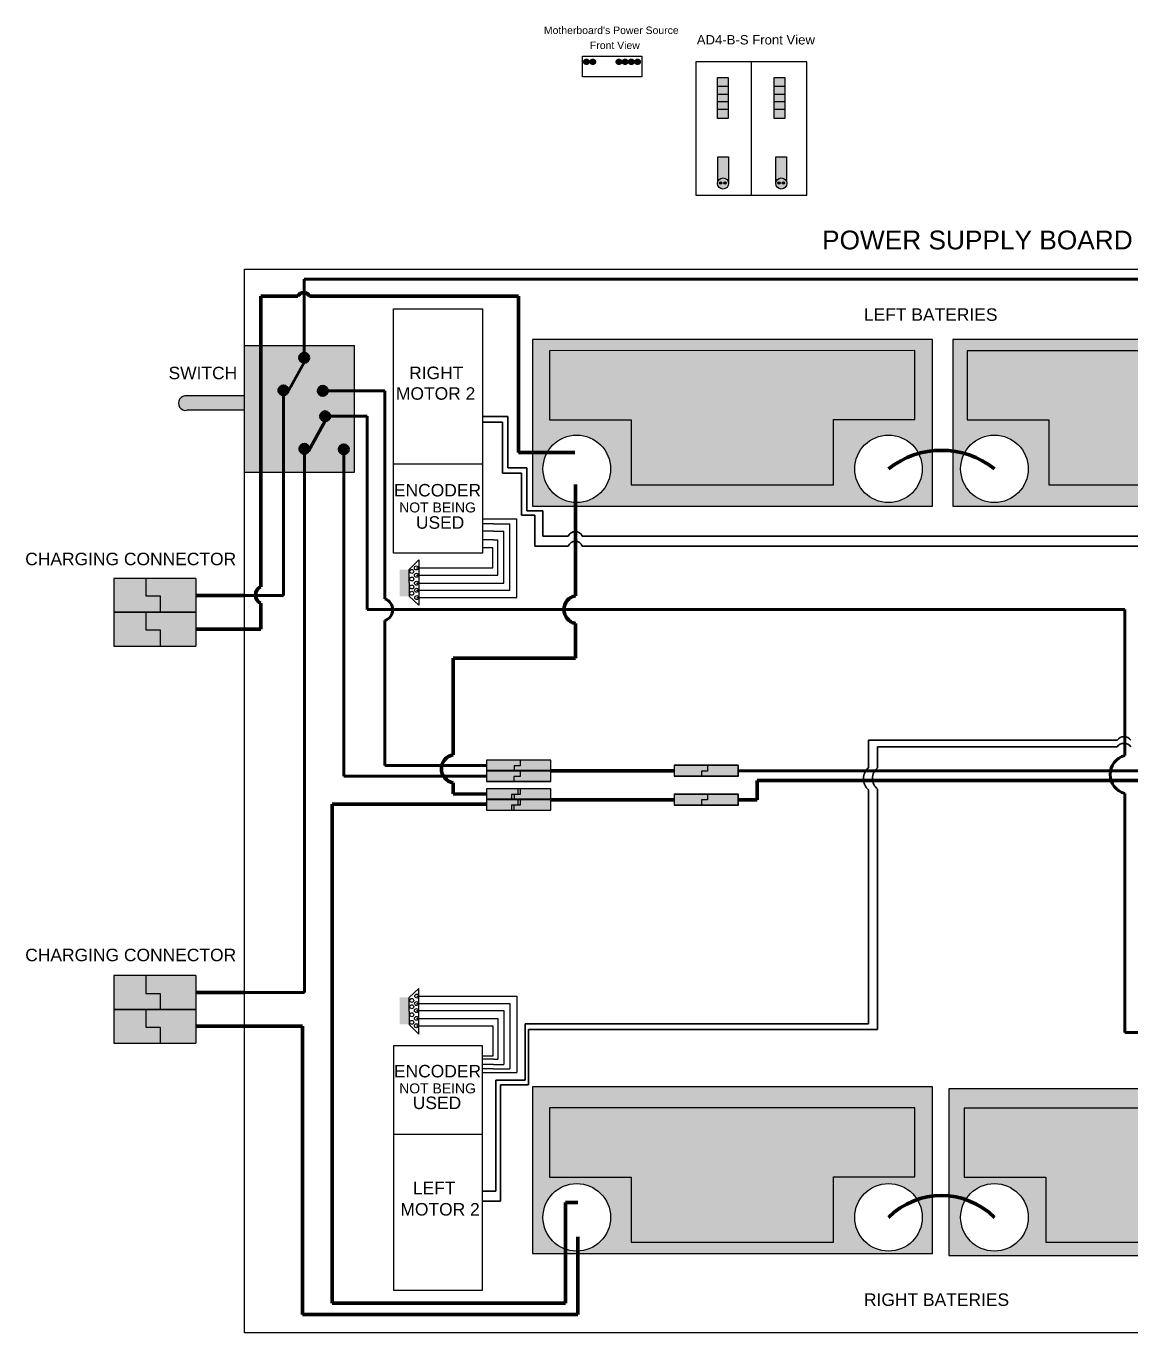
# Paper-space layout 'Layout2' of a CAD drawing. Header units: inches. Extents: x 1.28 to 10.29, y 0.23 to 7.34.
# Drawn here: x 1.28 to 3.883, y 0.238 to 3.317 of the extents above; entities that cross this region are included whole.
import ezdxf

# ---------------------------------------------------------------- set-up
doc = ezdxf.new("R2010")
doc.units = ezdxf.units.IN
doc.header["$LTSCALE"] = 0.002
doc.header["$MEASUREMENT"] = 0
doc.linetypes.add('ACAD_ISO03W100', pattern=[30, 12, -18])
for name, color, linetype in [('12VDC', 2, 'Continuous'), ('5VDC', 1, 'Continuous'), ('Battery', 4, 'Continuous'), ('Black GND', 250, 'Continuous'), ('CHARGING CONNECTORS', 250, 'Continuous'), ('Connectors', 250, 'Continuous'), ('encoder wires', 250, 'Continuous'), ('FrontView MB Power Converter', 7, 'ACAD_ISO03W100'), ('MOTOR + ENCODER', 251, 'Continuous'), ('MOTOR CONTROL WIRES', 1, 'Continuous'), ('SWITCH', 251, 'Continuous'), ('Texts', 6, 'Continuous'), ('White Wire Cape', 251, 'Continuous')]:
    doc.layers.add(name, color=color, linetype=linetype)
for name, color, linetype, lineweight in [('12VDC Blue', 5, 'Continuous', 30), ('24VDC', 1, 'Continuous', 60), ('AD4-BS', 250, 'Continuous', 30), ('BATTERY WIRE', 1, 'Continuous', 90), ('tape', 8, 'Continuous', 90)]:
    doc.layers.add(name, color=color, linetype=linetype, lineweight=lineweight)
doc.styles.get("Standard").update_dxf_attribs({"font": 'arial.ttf'})

psp = doc.layouts.new('Layout2')

# ---------------------------------------------------------------- hatches: boundary and pattern name
at = {"layer": '12VDC'}
h = psp.add_hatch(color=256, dxfattribs=at)
h.dxf.hatch_style = 1
h.paths.add_polyline_path([(2.7266, 3.2325, 1), (2.7139, 3.2325, 1)])
at = {"layer": '24VDC', "true_color": 0xffffff}
h = psp.add_hatch(color=7, dxfattribs=at)
h.dxf.hatch_style = 1
h.paths.add_polyline_path([(2.5935, 3.2325, 1), (2.6062, 3.2325, 1)])
at = {"layer": '24VDC', "true_color": 0x000000}
h = psp.add_hatch(color=18, dxfattribs=at)
h.dxf.hatch_style = 1
h.paths.add_polyline_path([(2.6084, 3.2325, 1), (2.6211, 3.2325, 1)])
at = {"layer": '24VDC', "true_color": 0x000000, "transparency": 33554687}
h = psp.add_hatch(color=18, dxfattribs=at)
h.dxf.hatch_style = 1
h.paths.add_polyline_path([(1.9457, 2.5352, 1), (1.9239, 2.5352, 1)])
h = psp.add_hatch(color=18, dxfattribs=at)
h.dxf.hatch_style = 1
h.paths.add_polyline_path([(1.8967, 2.4584, 1), (1.875, 2.4584, 1)])
h = psp.add_hatch(color=18, dxfattribs=at)
h.dxf.hatch_style = 1
h.paths.add_polyline_path([(1.9895, 2.4573, 1), (1.9677, 2.4573, 1)])
h = psp.add_hatch(color=18, dxfattribs=at)
h.dxf.hatch_style = 1
h.paths.add_polyline_path([(1.995, 2.3974, 1), (1.9733, 2.3974, 1)])
h = psp.add_hatch(color=18, dxfattribs=at)
h.dxf.hatch_style = 1
h.paths.add_polyline_path([(1.9461, 2.3206, 1), (1.9243, 2.3206, 1)])
h = psp.add_hatch(color=18, dxfattribs=at)
h.dxf.hatch_style = 1
h.paths.add_polyline_path([(2.0388, 2.3196, 1), (2.0171, 2.3196, 1)])
at = {"layer": '5VDC'}
h = psp.add_hatch(color=256, dxfattribs=at)
h.dxf.hatch_style = 1
h.paths.add_polyline_path([(2.6827, 3.2325, 1), (2.67, 3.2325, 1)])
at = {"layer": 'AD4-BS', "true_color": 0xc7c8ca}
h = psp.add_hatch(color=9, dxfattribs=at)
h.dxf.hatch_style = 1
h.paths.add_polyline_path([(2.9344, 3.0087), (2.9093, 3.0087), (2.9093, 2.9497, -0.74174), (2.9344, 2.9497)])
h.paths.add_polyline_path([(3.0715, 3.0087), (3.0464, 3.0087), (3.0464, 2.9497, -0.74174), (3.0715, 2.9497)])
h.paths.add_polyline_path([(2.935, 2.9459, 1), (2.9087, 2.9459, 1)])
h.paths.add_polyline_path([(2.9134, 2.947, -1), (2.9186, 2.947, -1)], flags=16)
h.paths.add_polyline_path([(2.9236, 2.947, -1), (2.9288, 2.947, -1)], flags=16)
h.paths.add_polyline_path([(3.0721, 2.9459, 1), (3.0458, 2.9459, 1)])
h.paths.add_polyline_path([(3.0512, 2.947, -1), (3.0564, 2.947, -1)], flags=16)
h.paths.add_polyline_path([(3.0614, 2.947, -1), (3.0666, 2.947, -1)], flags=16)
at = {"layer": 'AD4-BS'}
h = psp.add_hatch(color=5, dxfattribs=at)
h.dxf.hatch_style = 1
h.paths.add_polyline_path([(2.9134, 2.947, 1), (2.9186, 2.947, 1)])
at = {"layer": 'AD4-BS', "true_color": 0x000000}
h = psp.add_hatch(color=18, dxfattribs=at)
h.dxf.hatch_style = 1
h.paths.add_polyline_path([(2.9236, 2.947, 1), (2.9288, 2.947, 1)])
at = {"layer": 'AD4-BS'}
h = psp.add_hatch(color=5, dxfattribs=at)
h.dxf.hatch_style = 1
h.paths.add_polyline_path([(3.0512, 2.947, 1), (3.0564, 2.947, 1)])
at = {"layer": 'AD4-BS', "true_color": 0x000000}
h = psp.add_hatch(color=18, dxfattribs=at)
h.dxf.hatch_style = 1
h.paths.add_polyline_path([(3.0614, 2.947, 1), (3.0666, 2.947, 1)])
at = {"layer": 'Battery', "transparency": 33554687}
h = psp.add_hatch(color=1, dxfattribs=at)
h.dxf.hatch_style = 1
h.paths.add_polyline_path([(2.5132, 2.3891), (2.7054, 2.3891), (2.7054, 2.2357), (3.1819, 2.2357), (3.1819, 2.3899), (3.3736, 2.3899), (3.3736, 2.552), (2.5132, 2.5519)], flags=16)
h.paths.add_polyline_path([(3.4155, 2.1857), (3.4155, 2.5784), (2.4729, 2.5784), (2.4729, 2.1857)])
h.paths.add_polyline_path([(2.7054, 2.3891), (2.5132, 2.3891), (2.5132, 2.5519), (3.3736, 2.552), (3.3736, 2.3899), (3.1819, 2.3899), (3.1819, 2.2357), (2.7054, 2.2357)], flags=16)
h.paths.add_polyline_path([(2.6566, 2.2736, -1), (2.4975, 2.2736, -1)], flags=16)
h.paths.add_polyline_path([(3.3913, 2.2736, -1), (3.2321, 2.2736, -1)], flags=16)
h.paths.add_polyline_path([(3.6892, 2.3891), (3.6892, 2.2357), (4.1657, 2.2357), (4.1657, 2.3899), (4.3574, 2.3899), (4.3574, 2.552), (3.497, 2.5519), (3.497, 2.3891)], flags=0)
h.paths.add_polyline_path([(4.406, 2.1857), (4.406, 2.5784), (3.4634, 2.5784), (3.4634, 2.1857)])
h.paths.add_polyline_path([(3.6409, 2.2736, -1), (3.4817, 2.2736, -1)], flags=16)
h.paths.add_polyline_path([(3.6892, 2.3891), (3.497, 2.3891), (3.497, 2.5519), (4.3574, 2.552), (4.3574, 2.3899), (4.1657, 2.3899), (4.1657, 2.2357), (3.6892, 2.2357)], flags=16)
h.paths.add_polyline_path([(4.3754, 2.2736, -1), (4.2162, 2.2736, -1)], flags=16)
h = psp.add_hatch(color=1, dxfattribs=at)
h.dxf.hatch_style = 1
h.paths.add_polyline_path([(2.5132, 2.5519), (2.5132, 2.3891), (2.7054, 2.3891), (2.7054, 2.2357), (3.1819, 2.2357), (3.1819, 2.3899), (3.3736, 2.3899), (3.3736, 2.552)])
h.paths.add_polyline_path([(3.497, 2.5519), (3.497, 2.3891), (3.6892, 2.3891), (3.6892, 2.2357), (4.1657, 2.2357), (4.1657, 2.3899), (4.3574, 2.3899), (4.3574, 2.552)])
at = {"layer": 'Battery', "true_color": 0x105689, "transparency": 33554687}
h = psp.add_hatch(color=146, dxfattribs=at)
h.dxf.hatch_style = 1
h.paths.add_polyline_path([(3.4155, 0.8178), (2.4729, 0.8178), (2.4729, 0.425), (3.4155, 0.425)])
h.paths.add_polyline_path([(3.3736, 0.7679), (3.3736, 0.6057), (3.1819, 0.6057), (3.1819, 0.4516), (2.7054, 0.4516), (2.7054, 0.605), (2.5132, 0.605), (2.5132, 0.7678)], flags=0)
h.paths.add_polyline_path([(2.6566, 0.51, -1), (2.4975, 0.51, -1)], flags=16)
h.paths.add_polyline_path([(3.3913, 0.51, -1), (3.2321, 0.51, -1)], flags=16)
h.paths.add_polyline_path([(4.3966, 0.8131), (3.4541, 0.8131), (3.4541, 0.4204), (4.3966, 0.4204)])
h.paths.add_polyline_path([(4.3506, 0.7676), (4.3506, 0.6054), (4.1589, 0.6054), (4.1589, 0.4513), (3.6824, 0.4513), (3.6824, 0.6047), (3.4902, 0.6047), (3.4902, 0.7674)], flags=16)
h.paths.add_polyline_path([(3.6409, 0.51, -1), (3.4817, 0.51, -1)], flags=16)
h.paths.add_polyline_path([(4.3754, 0.51, -1), (4.2162, 0.51, -1)], flags=16)
h.paths.add_polyline_path([(3.3736, 0.7679), (2.5132, 0.7678), (2.5132, 0.605), (2.7054, 0.605), (2.7054, 0.4516), (3.1819, 0.4516), (3.1819, 0.6057), (3.3736, 0.6057)], flags=16)
h = psp.add_hatch(color=146, dxfattribs=at)
h.dxf.hatch_style = 1
h.paths.add_polyline_path([(3.1819, 0.4516), (3.1819, 0.6057), (3.3736, 0.6057), (3.3736, 0.7679), (2.5132, 0.7678), (2.5132, 0.605), (2.7054, 0.605), (2.7054, 0.4516)])
h.paths.add_polyline_path([(4.1589, 0.4513), (4.1589, 0.6054), (4.3506, 0.6054), (4.3506, 0.7676), (3.4902, 0.7674), (3.4902, 0.6047), (3.6824, 0.6047), (3.6824, 0.4513)])
at = {"layer": 'Black GND'}
h = psp.add_hatch(color=256, dxfattribs=at)
h.dxf.hatch_style = 1
h.paths.add_polyline_path([(2.6974, 3.2325, 1), (2.6847, 3.2325, 1)])
h.paths.add_polyline_path([(2.6994, 3.2325, 1), (2.7121, 3.2325, 1)])
at = {"layer": 'CHARGING CONNECTORS', "transparency": 33554687}
h = psp.add_hatch(color=1, dxfattribs=at)
h.dxf.hatch_style = 1
h.paths.add_polyline_path([(1.6793, 2.0153), (1.4859, 2.0153), (1.4859, 1.9355), (1.6793, 1.9355)])
h.paths.add_polyline_path([(1.6793, 1.0798), (1.4859, 1.0798), (1.4859, 1), (1.6793, 1)])
at = {"layer": 'CHARGING CONNECTORS', "true_color": 0x000000, "transparency": 33554687}
h = psp.add_hatch(color=18, dxfattribs=at)
h.dxf.hatch_style = 1
h.paths.add_polyline_path([(1.6793, 1.9355), (1.4859, 1.9355), (1.4859, 1.8557), (1.6793, 1.8557)])
h.paths.add_polyline_path([(1.6793, 1), (1.4859, 1), (1.4859, 0.9202), (1.6793, 0.9202)])
at = {"layer": 'Connectors', "true_color": 0x139b48, "transparency": 33554687}
h = psp.add_hatch(color=114, dxfattribs=at)
h.dxf.hatch_style = 1
h.paths.add_polyline_path([(2.1599, 2.0362), (2.1823, 2.0362), (2.1823, 2.0058), (2.1823, 1.973), (2.1599, 1.973)])
at = {"layer": 'Connectors'}
h = psp.add_hatch(color=1, dxfattribs=at)
h.dxf.hatch_style = 1
h.paths.add_polyline_path([(2.4437, 1.5873), (2.4437, 1.5741), (2.4293, 1.5741), (2.4293, 1.5621), (2.3647, 1.5621), (2.3647, 1.5873)], flags=17)
h.paths.add_polyline_path([(2.3647, 1.5621), (2.3647, 1.5873), (2.5159, 1.5873), (2.5159, 1.5621)])
h = psp.add_hatch(color=1, dxfattribs=at)
h.dxf.hatch_style = 1
h.paths.add_polyline_path([(2.4437, 1.5873), (2.4437, 1.5741), (2.4293, 1.5741), (2.4293, 1.5621), (2.3647, 1.5621), (2.3647, 1.5873)])
h = psp.add_hatch(color=1, dxfattribs=at)
h.dxf.hatch_style = 1
h.paths.add_polyline_path([(2.8067, 1.5495), (2.8067, 1.5747), (2.8855, 1.5747), (2.8855, 1.5615), (2.8711, 1.5615), (2.8711, 1.5495)])
h.paths.add_polyline_path([(2.8711, 1.5495), (2.8711, 1.5615), (2.8855, 1.5615), (2.8855, 1.5747), (2.9578, 1.5747), (2.9578, 1.5495)])
h = psp.add_hatch(color=1, dxfattribs=at)
h.dxf.hatch_style = 1
h.paths.add_polyline_path([(2.3647, 1.537), (2.3647, 1.5621), (2.4436, 1.5621), (2.4436, 1.5489), (2.4291, 1.5489), (2.4291, 1.537)])
h.paths.add_polyline_path([(2.4291, 1.537), (2.4291, 1.5489), (2.4436, 1.5489), (2.4436, 1.5621), (2.5159, 1.5621), (2.5159, 1.537)])
at = {"layer": 'Connectors', "true_color": 0x000000}
h = psp.add_hatch(color=18, dxfattribs=at)
h.dxf.hatch_style = 1
h.paths.add_polyline_path([(2.4437, 1.5196), (2.4437, 1.5064), (2.4293, 1.5064), (2.4293, 1.4944), (2.3647, 1.4944), (2.3647, 1.5196)])
h = psp.add_hatch(color=18, dxfattribs=at)
h.dxf.hatch_style = 1
h.paths.add_polyline_path([(2.4437, 1.5196), (2.4437, 1.5064), (2.4293, 1.5064), (2.4293, 1.4944), (2.3647, 1.4944), (2.3647, 1.5196)], flags=17)
h.paths.add_polyline_path([(2.3647, 1.4944), (2.3647, 1.5196), (2.5159, 1.5196), (2.5159, 1.4944)])
h = psp.add_hatch(color=18, dxfattribs=at)
h.dxf.hatch_style = 1
h.paths.add_polyline_path([(2.3647, 1.4692), (2.3647, 1.4944), (2.4436, 1.4944), (2.4436, 1.4812), (2.4291, 1.4812), (2.4291, 1.4692)])
h.paths.add_polyline_path([(2.4291, 1.4692), (2.4291, 1.4812), (2.4436, 1.4812), (2.4436, 1.4944), (2.5159, 1.4944), (2.5159, 1.4692)])
h = psp.add_hatch(color=18, dxfattribs=at)
h.dxf.hatch_style = 1
h.paths.add_polyline_path([(2.8067, 1.4814), (2.8067, 1.5065), (2.8855, 1.5065), (2.8855, 1.4934), (2.8711, 1.4934), (2.8711, 1.4814)])
h.paths.add_polyline_path([(2.8711, 1.4814), (2.8711, 1.4934), (2.8855, 1.4934), (2.8855, 1.5065), (2.9578, 1.5065), (2.9578, 1.4814)])
at = {"layer": 'Connectors', "true_color": 0x139b48, "transparency": 33554687}
h = psp.add_hatch(color=114, dxfattribs=at)
h.dxf.hatch_style = 1
h.paths.add_polyline_path([(2.1599, 0.9651), (2.1823, 0.9651), (2.1823, 0.9955), (2.1823, 1.0283), (2.1599, 1.0283)])
at = {"layer": 'encoder wires'}
h = psp.add_hatch(color=5, dxfattribs=at)
h.dxf.hatch_style = 1
h.paths.add_polyline_path([(2.9337, 3.1954), (2.9085, 3.1954), (2.9085, 3.1755), (2.9337, 3.1755)])
h.paths.add_polyline_path([(3.0675, 3.1954), (3.0424, 3.1954), (3.0424, 3.1755), (3.0675, 3.1755)])
h = psp.add_hatch(color=1, dxfattribs=at)
h.dxf.hatch_style = 1
h.paths.add_polyline_path([(2.9337, 3.1755), (2.9085, 3.1755), (2.9085, 3.1562), (2.9337, 3.1562)])
h.paths.add_polyline_path([(3.0675, 3.1755), (3.0424, 3.1755), (3.0424, 3.1562), (3.0675, 3.1562)])
h = psp.add_hatch(color=2, dxfattribs=at)
h.dxf.hatch_style = 1
h.paths.add_polyline_path([(2.9337, 3.1562), (2.9085, 3.1562), (2.9085, 3.1387), (2.9337, 3.1387)])
h.paths.add_polyline_path([(3.0675, 3.1562), (3.0424, 3.1562), (3.0424, 3.1387), (3.0675, 3.1387)])
h = psp.add_hatch(color=3, dxfattribs=at)
h.dxf.hatch_style = 1
h.paths.add_polyline_path([(2.9337, 3.1387), (2.9085, 3.1387), (2.9085, 3.1212), (2.9337, 3.1212)])
h.paths.add_polyline_path([(3.0675, 3.1387), (3.0424, 3.1387), (3.0424, 3.1212), (3.0675, 3.1212)])
at = {"layer": 'encoder wires', "true_color": 0x000000}
h = psp.add_hatch(color=18, dxfattribs=at)
h.dxf.hatch_style = 1
h.paths.add_polyline_path([(2.9337, 3.1212), (2.9085, 3.1212), (2.9085, 3.099), (2.9337, 3.099)])
h.paths.add_polyline_path([(3.0675, 3.1212), (3.0424, 3.1212), (3.0424, 3.099), (3.0675, 3.099)])
at = {"layer": 'SWITCH', "transparency": 33554687}
h = psp.add_hatch(color=8, dxfattribs=at)
h.dxf.hatch_style = 1
h.paths.add_polyline_path([(1.7943, 2.4453), (1.6585, 2.4453, 1.188396), (1.6585, 2.4115), (1.7943, 2.4115)])
h.paths.add_polyline_path([(1.8322, 2.564), (1.7943, 2.564), (1.7943, 2.2648), (1.8322, 2.2648)])
h.paths.add_polyline_path([(1.9348, 2.5243, -0.414214), (1.9239, 2.5352, -0.414214), (1.9348, 2.546), (1.9348, 2.564), (1.8322, 2.564), (1.8322, 2.2648), (1.8859, 2.2648), (1.8859, 2.4475, -0.414214), (1.875, 2.4584, -1), (1.8967, 2.4584, -0.127142), (1.8954, 2.4531)])
h.paths.add_polyline_path([(2.0524, 2.4573), (1.9895, 2.4573, -1), (1.9677, 2.4573, -1), (1.9895, 2.4573), (2.0524, 2.4573), (2.0524, 2.564), (1.9348, 2.564), (1.9348, 2.546, -0.414214), (1.9457, 2.5352, -0.414214), (1.9348, 2.5243), (1.8954, 2.4531, -0.27271), (1.8859, 2.4475), (1.8859, 2.2648), (1.9352, 2.2648), (1.9352, 2.3097, -0.414214), (1.9243, 2.3206, -1), (1.9461, 2.3206, -0.127142), (1.9447, 2.3154), (1.9841, 2.3866, -0.414214), (1.9733, 2.3974, -1), (1.995, 2.3974), (2.0524, 2.3974)])
h.paths.add_polyline_path([(2.0524, 2.3974), (1.995, 2.3974, -0.414214), (1.9841, 2.3866), (1.9447, 2.3154, -0.27271), (1.9352, 2.3097), (1.9352, 2.2648), (2.028, 2.2648), (2.028, 2.3087, -0.414214), (2.0171, 2.3196, -1), (2.0388, 2.3196, -0.414214), (2.028, 2.3087), (2.028, 2.2648), (2.0524, 2.2648)], flags=17)

# ---------------------------------------------------------------- linework, layer by layer
at = {"layer": '12VDC Blue'}
for centre in [(2.916, 2.947), (3.0538, 2.947)]:
    psp.add_circle(centre, 0.00259, dxfattribs=at)
at = {"layer": '24VDC'}
for p, q in [((1.9348, 2.7204), (4.3712, 2.7204)), ((1.9348, 2.546), (1.9348, 2.7204)), ((1.9348, 2.5243), (1.8954, 2.4531)), ((1.8859, 2.4475), (1.8859, 1.9754)), ((1.9895, 2.4573), (2.1247, 2.4573)), ((2.1112, 2.4573), (2.1247, 2.4573)), ((2.1247, 2.4573), (2.1247, 1.9839)), ((1.9841, 2.3866), (1.9447, 2.3154)), ((2.0832, 2.3974), (1.995, 2.3974)), ((2.0832, 2.3974), (2.0832, 1.942)), ((1.9352, 2.3097), (1.9352, 1.0399)), ((2.028, 2.3087), (2.028, 1.5998)), ((1.7943, 1.9754), (1.8452, 1.9754)), ((1.8452, 1.9754), (1.8859, 1.9754)), ((2.1247, 1.9839), (2.1247, 1.9671)), ((2.0832, 1.942), (3.8686, 1.942)), ((3.8686, 1.5984), (3.8686, 1.942)), ((2.1247, 1.9161), (2.1247, 1.5747)), ((2.028, 1.5998), (2.028, 1.5495)), ((2.3647, 1.5747), (2.1247, 1.5747)), ((2.3647, 1.5495), (2.028, 1.5495)), ((2.9578, 1.5621), (4.2492, 1.5621)), ((3.8686, 1.1083), (3.8686, 1.5083)), ((3.8686, 1.1083), (3.8686, 0.9458)), ((1.7943, 1.0399), (1.9352, 1.0399)), ((4.4075, 0.9458), (3.8686, 0.9458))]:
    psp.add_line(p, q, dxfattribs=at)
at = {"layer": '24VDC', "color": 18, "true_color": 0x000000}
for centre in [(1.9348, 2.5352), (1.8859, 2.4584), (1.9786, 2.4573), (1.9841, 2.3974), (1.9352, 2.3206), (2.028, 2.3196)]:
    psp.add_circle(centre, 0.0109, dxfattribs=at)
at = {"layer": '24VDC'}
for centre, radius, start, end in [((2.1166, 1.9416), 0.0268, 287.7419, 72.2581), ((3.8805, 1.5533), 0.0466, 104.7988, 255.2012)]:
    psp.add_arc(centre, radius, start, end, dxfattribs=at)
at = {"layer": 'AD4-BS'}
for p, q in [((2.9884, 3.2323), (2.9884, 2.9181)), ((2.9093, 2.9497), (2.9093, 3.0087)), ((2.9093, 3.0087), (2.9344, 3.0087)), ((2.9344, 3.0087), (2.9344, 2.9497)), ((3.0464, 2.9497), (3.0464, 3.0087)), ((3.0464, 3.0087), (3.0715, 3.0087)), ((3.0715, 3.0087), (3.0715, 2.9497))]:
    psp.add_line(p, q, dxfattribs=at)
psp.add_lwpolyline([(2.8575, 2.9181), (3.1193, 2.9181), (3.1193, 3.2323), (2.8575, 3.2323)], close=True, dxfattribs=at)
for centre in [(2.9219, 2.9459), (3.059, 2.9459)]:
    psp.add_circle(centre, 0.0131, dxfattribs=at)
at = {"layer": 'Battery'}
for p, q in [((3.3736, 2.552), (2.5132, 2.5519)), ((2.5132, 2.5519), (2.5132, 2.3891)), ((3.3736, 2.3899), (3.3736, 2.552)), ((4.3574, 2.552), (3.497, 2.5519)), ((3.497, 2.5519), (3.497, 2.3891)), ((2.5132, 2.3891), (2.7054, 2.3891)), ((2.7054, 2.3891), (2.7054, 2.2357)), ((3.1819, 2.2357), (3.1819, 2.3899)), ((3.1819, 2.3899), (3.3736, 2.3899)), ((3.497, 2.3891), (3.6892, 2.3891)), ((3.6892, 2.3891), (3.6892, 2.2357)), ((2.7054, 2.2357), (3.1819, 2.2357)), ((3.6892, 2.2357), (4.1657, 2.2357)), ((3.3736, 0.7679), (2.5132, 0.7678)), ((2.5132, 0.7678), (2.5132, 0.605)), ((3.3736, 0.6057), (3.3736, 0.7679)), ((4.3506, 0.7676), (3.4902, 0.7674)), ((3.4902, 0.7674), (3.4902, 0.6047)), ((2.5132, 0.605), (2.7054, 0.605)), ((2.7054, 0.605), (2.7054, 0.4516)), ((3.1819, 0.4516), (3.1819, 0.6057)), ((3.1819, 0.6057), (3.3736, 0.6057)), ((3.4902, 0.6047), (3.6824, 0.6047)), ((3.6824, 0.6047), (3.6824, 0.4513)), ((2.7054, 0.4516), (3.1819, 0.4516)), ((3.6824, 0.4513), (4.1589, 0.4513))]:
    psp.add_line(p, q, dxfattribs=at)
for points in [[(2.4729, 2.5784), (2.4729, 2.1857), (3.4155, 2.1857), (3.4155, 2.5784)], [(3.4634, 2.5784), (3.4634, 2.1857), (4.406, 2.1857), (4.406, 2.5784)], [(2.4729, 0.8178), (2.4729, 0.425), (3.4155, 0.425), (3.4155, 0.8178)], [(3.4541, 0.8131), (3.4541, 0.4204), (4.3966, 0.4204), (4.3966, 0.8131)]]:
    psp.add_lwpolyline(points, close=True, dxfattribs=at)
for centre in [(2.5771, 2.2736), (3.3117, 2.2736), (3.5613, 2.2736), (2.5771, 0.51), (3.3117, 0.51), (3.5613, 0.51)]:
    psp.add_circle(centre, 0.0796, dxfattribs=at)
at = {"layer": 'BATTERY WIRE', "color": 5}
psp.add_arc((3.4365, 2.1168), 0.2003, 51.4775, 128.5225, dxfattribs=at)
at = {"layer": 'BATTERY WIRE'}
psp.add_arc((3.4365, 0.3839), 0.1774, 45.2976, 134.7024, dxfattribs=at)
at = {"layer": 'Black GND', "lineweight": 90}
for p, q in [((1.9199, 2.6804), (1.8322, 2.6804)), ((1.8322, 2.6804), (1.8322, 1.9953)), ((2.44, 2.6804), (1.9473, 2.6804)), ((2.44, 2.3119), (2.44, 2.6804)), ((2.5722, 2.3119), (2.44, 2.3119)), ((2.5737, 2.2368), (2.5737, 1.9745)), ((1.8322, 1.9569), (1.8322, 1.8956)), ((2.5737, 1.9092), (2.5737, 1.8276)), ((1.7943, 1.8956), (1.8322, 1.8956)), ((2.2861, 1.8276), (2.2861, 1.5998)), ((2.5737, 1.8276), (2.2861, 1.8276)), ((2.2861, 1.534), (2.2861, 1.5077)), ((3.0024, 1.494), (3.0024, 1.5389)), ((3.0024, 1.5389), (4.2492, 1.5389)), ((2.0008, 1.4835), (2.3647, 1.4835)), ((2.0008, 0.3076), (2.0008, 1.4835)), ((2.2861, 1.5077), (2.3647, 1.507)), ((2.9578, 1.494), (3.0024, 1.494)), ((1.7943, 0.9601), (1.9307, 0.9601)), ((1.9307, 0.9601), (1.9307, 0.3061)), ((2.5797, 0.5448), (2.5508, 0.5448)), ((2.5508, 0.5448), (2.5508, 0.3076)), ((2.5797, 0.3061), (2.5797, 0.4643)), ((1.9307, 0.3061), (1.9307, 0.2813)), ((1.9307, 0.2813), (2.5797, 0.2813)), ((2.5508, 0.3076), (2.0008, 0.3076)), ((2.5797, 0.3061), (2.5797, 0.2813))]:
    psp.add_line(p, q, dxfattribs=at)
at = {"layer": 'Black GND'}
for p, q in [((1.5613, 2.0153), (1.5613, 1.9743)), ((1.5613, 1.9743), (1.5955, 1.9743)), ((1.5955, 1.9743), (1.5955, 1.9355)), ((1.5613, 1.9355), (1.5613, 1.8945)), ((1.5613, 1.8945), (1.5955, 1.8945)), ((1.5955, 1.8945), (1.5955, 1.8557))]:
    psp.add_line(p, q, dxfattribs=at)
at = {"layer": 'Black GND', "color": 0}
for p, q in [((2.8855, 1.5747), (2.8855, 1.5615)), ((2.4436, 1.5489), (2.4291, 1.5489)), ((2.4291, 1.5489), (2.4291, 1.537)), ((2.4436, 1.5621), (2.4436, 1.5489)), ((2.8855, 1.5615), (2.8711, 1.5615)), ((2.8711, 1.5615), (2.8711, 1.5495)), ((2.4436, 1.4812), (2.4291, 1.4812)), ((2.4291, 1.4812), (2.4291, 1.4692)), ((2.4436, 1.4944), (2.4436, 1.4812))]:
    psp.add_line(p, q, dxfattribs=at)
at = {"layer": 'Black GND', "color": 9}
for p, q in [((2.438, 1.5196), (2.438, 1.5064)), ((2.438, 1.5064), (2.4235, 1.5064)), ((2.4235, 1.5064), (2.4235, 1.4944)), ((2.438, 1.4812), (2.4235, 1.4812)), ((2.4235, 1.4812), (2.4235, 1.4692)), ((2.438, 1.4944), (2.438, 1.4812)), ((2.8855, 1.4934), (2.8711, 1.4934)), ((2.8711, 1.4934), (2.8711, 1.4814)), ((2.8855, 1.5065), (2.8855, 1.4934))]:
    psp.add_line(p, q, dxfattribs=at)
at = {"layer": 'Black GND'}
for centre in [(2.9262, 2.947), (3.064, 2.947)]:
    psp.add_circle(centre, 0.00259, dxfattribs=at)
at = {"layer": 'Black GND', "lineweight": 90}
for centre, radius, start, end in [((1.9336, 2.6729), 0.0156, 28.486, 151.514), ((1.8408, 1.9761), 0.0211, 114.112, 245.888), ((2.5805, 1.9419), 0.0334, 101.633, 258.367), ((2.2914, 1.5669), 0.0333, 99.0787, 260.9213)]:
    psp.add_arc(centre, radius, start, end, dxfattribs=at)
at = {"layer": 'CHARGING CONNECTORS'}
for p, q in [((1.6793, 2.0153), (1.4859, 2.0153)), ((1.4859, 2.0153), (1.4859, 1.9355)), ((1.6793, 2.0153), (1.6793, 1.9355)), ((1.4859, 1.9355), (1.6793, 1.9355)), ((1.6793, 1.9355), (1.4859, 1.9355)), ((1.4859, 1.9355), (1.4859, 1.8557)), ((1.6793, 1.9355), (1.6793, 1.8557)), ((1.4859, 1.8557), (1.6793, 1.8557)), ((1.6793, 1.0798), (1.4859, 1.0798)), ((1.4859, 1.0798), (1.4859, 1)), ((1.6793, 1.0798), (1.6793, 1)), ((1.4859, 1), (1.6793, 1)), ((1.6793, 1), (1.4859, 1)), ((1.4859, 1), (1.4859, 0.9202)), ((1.6793, 1), (1.6793, 0.9202)), ((1.4859, 0.9202), (1.6793, 0.9202))]:
    psp.add_line(p, q, dxfattribs=at)
at = {"layer": 'CHARGING CONNECTORS', "color": 1, "lineweight": 90}
for p, q in [((1.6793, 1.9754), (1.7943, 1.9754)), ((1.6793, 1.0399), (1.7943, 1.0399))]:
    psp.add_line(p, q, dxfattribs=at)
at = {"layer": 'CHARGING CONNECTORS', "color": 18, "lineweight": 90, "true_color": 0x000000}
for p, q in [((1.6793, 1.8956), (1.7943, 1.8956)), ((1.6793, 0.9601), (1.7943, 0.9601))]:
    psp.add_line(p, q, dxfattribs=at)
at = {"layer": 'Connectors'}
for p, q in [((2.1823, 2.0366), (2.205, 2.0594)), ((2.1823, 2.0058), (2.1823, 2.0366)), ((2.205, 2.0594), (2.205, 1.9522)), ((2.1823, 2.0058), (2.1823, 1.9734)), ((2.1823, 1.9734), (2.205, 1.9522)), ((2.4437, 1.5873), (2.4437, 1.5741)), ((2.8855, 1.5747), (2.8855, 1.5615)), ((2.4436, 1.5489), (2.4291, 1.5489)), ((2.4291, 1.5489), (2.4291, 1.537)), ((2.4436, 1.5621), (2.4436, 1.5489)), ((2.8855, 1.5615), (2.8711, 1.5615)), ((2.8711, 1.5615), (2.8711, 1.5495)), ((2.4437, 1.5196), (2.4437, 1.5064)), ((2.4436, 1.4812), (2.4291, 1.4812)), ((2.4291, 1.4812), (2.4291, 1.4692)), ((2.4436, 1.4944), (2.4436, 1.4812)), ((2.8855, 1.4934), (2.8711, 1.4934)), ((2.8711, 1.4934), (2.8711, 1.4814)), ((2.8855, 1.5065), (2.8855, 1.4934)), ((2.1823, 1.028), (2.205, 1.0491)), ((2.205, 0.9419), (2.205, 1.0491)), ((2.1823, 0.9955), (2.1823, 1.028)), ((2.1823, 0.9955), (2.1823, 0.9647)), ((2.1823, 0.9647), (2.205, 0.9419))]:
    psp.add_line(p, q, dxfattribs=at)
at = {"layer": 'Connectors', "color": 9}
for p, q in [((1.5613, 1.9355), (1.5613, 1.8945)), ((1.5613, 1.8945), (1.5955, 1.8945)), ((1.5955, 1.8945), (1.5955, 1.8557)), ((1.5613, 0.9987), (1.5613, 0.9577)), ((1.5613, 0.9577), (1.5955, 0.9577)), ((1.5955, 0.9577), (1.5955, 0.9189))]:
    psp.add_line(p, q, dxfattribs=at)
at = {"layer": 'Connectors', "color": 0}
for p, q in [((2.4293, 1.5741), (2.4293, 1.5621)), ((2.4437, 1.5741), (2.4293, 1.5741)), ((2.4293, 1.5064), (2.4293, 1.4944)), ((2.4437, 1.5064), (2.4293, 1.5064))]:
    psp.add_line(p, q, dxfattribs=at)
at = {"layer": 'Connectors', "color": 18, "true_color": 0x000000}
for p, q in [((1.5613, 1.0785), (1.5613, 1.0375)), ((1.5613, 1.0375), (1.5955, 1.0375)), ((1.5955, 1.0375), (1.5955, 1))]:
    psp.add_line(p, q, dxfattribs=at)
at = {"layer": 'Connectors'}
for points in [[(2.3647, 1.5621), (2.5159, 1.5621), (2.5159, 1.5873), (2.3647, 1.5873)], [(2.3647, 1.5621), (2.5159, 1.5621), (2.5159, 1.5873), (2.3647, 1.5873)], [(2.8065, 1.55), (2.9577, 1.55), (2.9577, 1.5752), (2.8065, 1.5752)], [(2.8067, 1.5495), (2.9578, 1.5495), (2.9578, 1.5747), (2.8067, 1.5747)], [(2.3646, 1.5374), (2.5157, 1.5374), (2.5157, 1.5626), (2.3646, 1.5626)], [(2.3647, 1.537), (2.5159, 1.537), (2.5159, 1.5621), (2.3647, 1.5621)], [(2.3647, 1.4944), (2.5159, 1.4944), (2.5159, 1.5196), (2.3647, 1.5196)], [(2.3647, 1.4692), (2.5159, 1.4692), (2.5159, 1.4944), (2.3647, 1.4944)], [(2.8067, 1.4814), (2.9578, 1.4814), (2.9578, 1.5065), (2.8067, 1.5065)]]:
    psp.add_lwpolyline(points, close=True, dxfattribs=at)
at = {"layer": 'Connectors', "color": 9}
for points in [[(2.3647, 1.4944), (2.5159, 1.4944), (2.5159, 1.5196), (2.3647, 1.5196)], [(2.3646, 1.4697), (2.5157, 1.4697), (2.5157, 1.4949), (2.3646, 1.4949)], [(2.8065, 1.4818), (2.9577, 1.4818), (2.9577, 1.507), (2.8065, 1.507)]]:
    psp.add_lwpolyline(points, close=True, dxfattribs=at)
at = {"layer": 'Connectors'}
for centre in [(2.1884, 2.0318), (2.1991, 2.04), (2.1884, 2.014), (2.1993, 2.0227), (2.1993, 2.0041), (2.1884, 1.9952), (2.1884, 1.9804), (2.1996, 1.9875), (2.2001, 1.9701), (2.1884, 1.021), (2.1996, 1.0138), (2.2001, 1.0312), (2.1884, 1.0062), (2.1884, 0.9873), (2.1993, 0.9972), (2.1884, 0.9695), (2.1991, 0.9613), (2.1993, 0.9786)]:
    psp.add_circle(centre, 0.00469, dxfattribs=at)
at = {"layer": 'encoder wires'}
for p, q in [((2.9085, 3.1755), (2.9337, 3.1755)), ((3.0424, 3.1755), (3.0675, 3.1755)), ((2.9085, 3.1562), (2.9337, 3.1562)), ((3.0424, 3.1562), (3.0675, 3.1562)), ((2.9085, 3.1387), (2.9337, 3.1387)), ((2.9085, 3.1212), (2.9337, 3.1212)), ((3.0424, 3.1387), (3.0675, 3.1387)), ((3.0424, 3.1212), (3.0675, 3.1212)), ((2.3789, 2.0875), (2.3548, 2.0875)), ((2.3789, 2.04), (2.3789, 2.0875)), ((2.1991, 2.04), (2.3789, 2.04)), ((2.2035, 2.0021), (2.2032, 2.0021)), ((2.2035, 0.9992), (2.2032, 0.9992)), ((2.1991, 0.9613), (2.3789, 0.9613)), ((2.3789, 0.9613), (2.3789, 0.8901)), ((2.3789, 0.8901), (2.3548, 0.8901))]:
    psp.add_line(p, q, dxfattribs=at)
at = {"layer": 'encoder wires', "color": 5}
for p, q in [((2.3548, 2.1557), (2.3811, 2.1557)), ((2.3811, 2.1557), (2.4359, 2.1557)), ((2.4359, 1.9701), (2.4359, 2.1557)), ((2.2001, 1.9701), (2.4359, 1.9701)), ((2.2001, 1.0312), (2.4359, 1.0312)), ((2.4359, 1.0312), (2.4359, 0.8513)), ((2.3548, 0.8513), (2.3811, 0.8513)), ((2.3811, 0.8513), (2.4359, 0.8513))]:
    psp.add_line(p, q, dxfattribs=at)
at = {"layer": 'encoder wires', "color": 1}
for p, q in [((2.3811, 2.1437), (2.3548, 2.1437)), ((2.3811, 2.1437), (2.4194, 2.1437)), ((2.4194, 1.9875), (2.4194, 2.1437)), ((2.1996, 1.9875), (2.4194, 1.9875)), ((2.1996, 1.0138), (2.4194, 1.0138)), ((2.4194, 1.0138), (2.4194, 0.8601)), ((2.3811, 0.8601), (2.3548, 0.8601)), ((2.3811, 0.8601), (2.4194, 0.8601))]:
    psp.add_line(p, q, dxfattribs=at)
at = {"layer": 'encoder wires', "color": 2}
for p, q in [((2.3811, 2.127), (2.3548, 2.127)), ((2.3811, 2.127), (2.405, 2.127)), ((2.405, 2.0041), (2.405, 2.127)), ((2.1993, 2.0041), (2.405, 2.0041)), ((2.1993, 0.9972), (2.405, 0.9972)), ((2.405, 0.9972), (2.405, 0.8701)), ((2.3811, 0.8701), (2.3548, 0.8701)), ((2.3811, 0.8701), (2.405, 0.8701))]:
    psp.add_line(p, q, dxfattribs=at)
at = {"layer": 'encoder wires', "color": 3}
for p, q in [((2.3811, 2.1065), (2.3548, 2.1065)), ((2.3811, 2.1065), (2.3914, 2.1065)), ((2.3914, 2.0227), (2.3914, 2.1065)), ((2.1993, 2.0227), (2.3914, 2.0227)), ((2.1993, 0.9786), (2.3914, 0.9786)), ((2.3914, 0.9786), (2.3914, 0.8829)), ((2.3811, 0.8829), (2.3548, 0.8829)), ((2.3811, 0.8829), (2.3914, 0.8829))]:
    psp.add_line(p, q, dxfattribs=at)
at = {"layer": 'encoder wires'}
for points in [[(2.9085, 3.1954), (2.9337, 3.1954), (2.9337, 3.099), (2.9085, 3.099)], [(3.0424, 3.1954), (3.0675, 3.1954), (3.0675, 3.099), (3.0424, 3.099)]]:
    psp.add_lwpolyline(points, close=True, dxfattribs=at)
at = {"layer": 'FrontView MB Power Converter', "linetype": 'Continuous'}
psp.add_lwpolyline([(2.5907, 3.2459), (2.7304, 3.2459), (2.7304, 3.1973), (2.5907, 3.1973)], close=True, dxfattribs=at)
at = {"layer": 'FrontView MB Power Converter'}
for centre in [(2.5998, 3.2325), (2.6148, 3.2325), (2.6764, 3.2325), (2.691, 3.2325), (2.7057, 3.2325), (2.7203, 3.2325)]:
    psp.add_circle(centre, 0.00635, dxfattribs=at)
at = {"layer": 'MOTOR + ENCODER'}
for p, q in [((2.3548, 0.9145), (2.1454, 0.9145)), ((2.1454, 0.9145), (2.1454, 0.705)), ((2.3548, 0.705), (2.3548, 0.9145)), ((2.3548, 0.705), (2.1454, 0.705)), ((2.1454, 0.705), (2.1454, 0.3385)), ((2.3548, 0.3385), (2.3548, 0.705)), ((2.1454, 0.3385), (2.3548, 0.3385))]:
    psp.add_line(p, q, dxfattribs=at)
psp.add_lwpolyline([(2.3548, 2.6507), (2.3548, 2.2842), (2.1454, 2.2842), (2.1454, 2.6507)], close=True, dxfattribs=at)
psp.add_lwpolyline([(2.3548, 2.2842), (2.3548, 2.0747), (2.1454, 2.0747), (2.1454, 2.2842)], dxfattribs=at)
at = {"layer": 'MOTOR CONTROL WIRES', "lineweight": 35}
for p, q in [((2.4147, 2.3968), (2.3548, 2.3968)), ((2.4147, 2.2763), (2.4147, 2.3968)), ((2.4593, 2.2763), (2.4147, 2.2763)), ((2.4593, 2.1746), (2.4593, 2.2763)), ((2.4972, 2.1746), (2.4593, 2.1746)), ((2.4972, 2.1147), (2.4972, 2.1746)), ((2.5571, 2.1147), (2.4972, 2.1147)), ((4.1514, 2.1147), (2.59, 2.1147))]:
    psp.add_line(p, q, dxfattribs=at)
at = {"layer": 'MOTOR CONTROL WIRES', "color": 18, "lineweight": 35, "true_color": 0x000000}
for p, q in [((2.4021, 2.3838), (2.3548, 2.3838)), ((2.4021, 2.2637), (2.4021, 2.3838)), ((2.447, 2.2637), (2.4021, 2.2637)), ((2.447, 2.1644), (2.447, 2.2637)), ((2.4783, 2.1644), (2.447, 2.1644)), ((2.4783, 2.0914), (2.4783, 2.1644)), ((2.5571, 2.0914), (2.4783, 2.0914)), ((4.1317, 2.0914), (2.59, 2.0914)), ((3.2643, 1.6342), (3.2643, 1.5693)), ((3.8503, 1.6342), (3.2643, 1.6342)), ((3.2643, 1.5175), (3.2643, 0.9661)), ((2.4553, 0.9661), (2.4553, 0.8398)), ((2.5042, 0.9661), (2.4553, 0.9661)), ((3.2643, 0.9661), (2.5042, 0.9661)), ((2.4553, 0.8335), (2.3867, 0.8335)), ((2.3867, 0.8335), (2.3867, 0.5719)), ((2.4553, 0.8335), (2.4553, 0.8398)), ((2.3548, 0.5719), (2.3867, 0.5719))]:
    psp.add_line(p, q, dxfattribs=at)
at = {"layer": 'MOTOR CONTROL WIRES', "color": 1, "lineweight": 35}
for p, q in [((3.2857, 1.6188), (3.2857, 1.5693)), ((3.8503, 1.6188), (3.2857, 1.6188)), ((3.2857, 1.5189), (3.2857, 0.9527)), ((3.2857, 0.9527), (2.4637, 0.9527)), ((2.4637, 0.9378), (2.4637, 0.9527)), ((2.4637, 0.9378), (2.4637, 0.8285)), ((2.3975, 0.8222), (2.3975, 0.5483)), ((2.4637, 0.8222), (2.3975, 0.8222)), ((2.4637, 0.8222), (2.4637, 0.8285)), ((2.3548, 0.5483), (2.3975, 0.5483))]:
    psp.add_line(p, q, dxfattribs=at)
at = {"layer": 'MOTOR CONTROL WIRES'}
psp.add_line((3.2857, 1.6188), (3.3006, 1.6188), dxfattribs=at)
at = {"layer": 'MOTOR CONTROL WIRES', "lineweight": 35}
for centre, radius, start, end in [((2.5736, 2.1085), 0.0176, 20.4631, 159.5369), ((3.3072, 1.5441), 0.0331, 130.3381, 229.6619)]:
    psp.add_arc(centre, radius, start, end, dxfattribs=at)
at = {"layer": 'MOTOR CONTROL WIRES', "color": 18, "lineweight": 35, "true_color": 0x000000}
for centre, radius, start, end in [((2.5736, 2.0852), 0.0176, 20.4631, 159.5369), ((3.8665, 1.6219), 0.0204, 37.3113, 142.6887), ((3.2868, 1.5434), 0.0343, 131.0628, 228.9372)]:
    psp.add_arc(centre, radius, start, end, dxfattribs=at)
at = {"layer": 'MOTOR CONTROL WIRES', "color": 1, "lineweight": 35}
psp.add_arc((3.8665, 1.6064), 0.0204, 37.3113, 142.6887, dxfattribs=at)
at = {"layer": 'SWITCH'}
for p, q in [((1.7943, 2.564), (2.0524, 2.564)), ((2.0524, 2.564), (2.0524, 2.2648)), ((1.7943, 2.4453), (1.6585, 2.4453)), ((1.7943, 2.4115), (1.6585, 2.4115)), ((2.0524, 2.2648), (1.7943, 2.2648))]:
    psp.add_line(p, q, dxfattribs=at)
psp.add_arc((1.6556, 2.4284), 0.0172, 80.1592, 279.8408, dxfattribs=at)
at = {"layer": 'tape'}
for p, q in [((2.5159, 1.5621), (2.8065, 1.5621)), ((2.5159, 1.494), (2.8065, 1.494))]:
    psp.add_line(p, q, dxfattribs=at)
at = {"layer": 'White Wire Cape', "color": 18, "true_color": 0x000000}
psp.add_lwpolyline([(4.9055, 1.2489), (4.9055, 0.2378), (1.7943, 0.2378), (1.7943, 2.7437), (4.9055, 2.7437), (4.9055, 1.7872)], dxfattribs=at)

# ---------------------------------------------------------------- texts
at = {"layer": 'Texts'}
for s, height, p in [("Motherboard's Power Source", 0.017594, (2.4997, 3.2981)), ('AD4-B-S Front View', 0.022141, (2.8599, 3.2734)), ('Front View', 0.01759, (2.6082, 3.2626)), ('POWER SUPPLY BOARD', 0.044269, (3.1551, 2.7906)), ('LEFT BATERIES', 0.029382, (3.2538, 2.6223)), ('SWITCH', 0.02938, (1.6151, 2.4847)), ('RIGHT', 0.02938, (2.1821, 2.485)), ('MOTOR 2', 0.02938, (2.151, 2.4364)), ('ENCODER', 0.02938, (2.1463, 2.2085)), ('NOT BEING', 0.02352, (2.1587, 2.1708)), ('USED', 0.02938, (2.198, 2.1324)), ('CHARGING CONNECTOR', 0.029382, (1.2774, 2.0465)), ('CHARGING CONNECTOR', 0.029382, (1.2774, 1.1135)), ('ENCODER', 0.02938, (2.1463, 0.8398)), ('NOT BEING', 0.02352, (2.1587, 0.8021)), ('USED', 0.02938, (2.1907, 0.7651)), ('LEFT', 0.02938, (2.1909, 0.5645)), ('MOTOR 2', 0.02938, (2.1615, 0.5143)), ('RIGHT BATERIES', 0.029382, (3.2538, 0.3014))]:
    psp.add_text(s, height=height, dxfattribs=at).set_placement(p)

doc.saveas('drawing.dxf')
